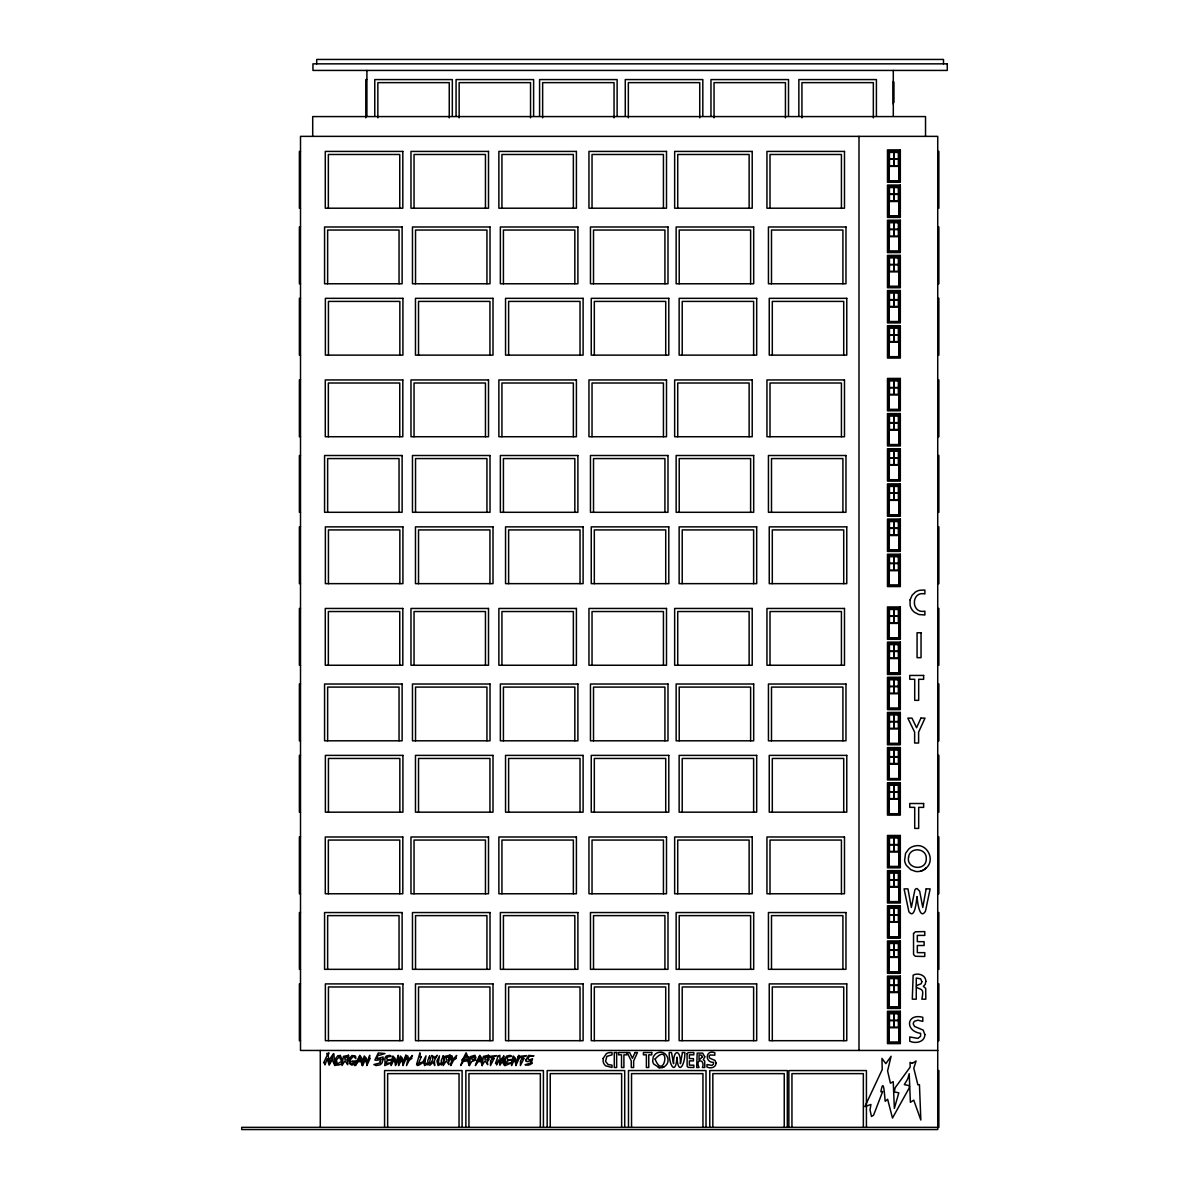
<?xml version="1.0" encoding="UTF-8"?>
<svg xmlns="http://www.w3.org/2000/svg" width="1189" height="1189" viewBox="0 0 1189 1189"><rect width="100%" height="100%" fill="white"/><g stroke="black" fill="none" stroke-linecap="round" stroke-linejoin="round"><path stroke-width="1.5" d="M926.261 867.955C935.535 859.959 927.167 842.971 915.01 845.944A12.41 12.41 0 0 0 908.782 849.005L905.557 853.33L904.606 860.435A12.603 12.603 0 0 0 906.39 865.414L910.863 869.739L915.738 871.463A12.47 12.47 0 0 0 923.541 869.976L926.261 867.955A13.109 13.109 0 0 1 920.568 871.18M893.86 82.071L893.86 102.447M898.929 180.877L899.211 151.018L888.599 151.018L888.599 180.877M898.929 216.041L899.211 186.183L888.599 186.183L888.599 216.041M898.929 251.191L899.211 221.332L888.599 221.332L888.599 251.191M898.929 286.356L899.211 256.497L888.599 256.497L888.599 286.356M898.929 321.506L899.211 291.647L888.599 291.647L888.599 321.506M898.929 356.67L899.211 326.812L888.599 326.812L888.599 356.67M898.929 409.402L899.211 379.544L888.599 379.544L888.599 409.402M898.929 444.552L899.211 414.693L888.599 414.693L888.599 444.552M898.929 479.717L899.211 449.858L888.599 449.858L888.599 479.717M898.929 514.867L899.211 485.008L888.599 485.008L888.599 514.867M898.929 550.031L899.211 520.173L888.599 520.173L888.599 550.031M898.929 585.181L899.211 555.322L888.599 555.322L888.599 585.181M898.929 637.928L899.211 608.069L888.599 608.069L888.599 637.928M898.929 673.078L899.211 643.219L888.599 643.219L888.599 673.078M898.929 708.243L899.211 678.384L888.599 678.384L888.599 708.243M898.929 743.393L899.211 713.534L888.599 713.534L888.599 743.393M898.929 778.557L899.211 748.698L888.599 748.698L888.599 778.557M898.929 813.707L899.211 783.848L888.599 783.848L888.599 813.707M898.929 866.439L899.211 836.58L888.599 836.58L888.599 866.439M898.929 901.604L899.211 871.745L888.599 871.745L888.599 901.604M898.929 936.754L899.211 906.895L888.599 906.895L888.599 936.754M898.929 971.918L899.211 942.06L888.599 942.06L888.599 971.918M898.929 1007.068L899.211 977.209L888.599 977.209L888.599 1007.068M898.929 1042.233L899.211 1012.374L888.599 1012.374L888.599 1042.233M366.911 79.574L365.796 79.574L365.796 117.83M893.296 81.238L893.296 104.127M300.505 151.419L299.39 151.419L299.39 208.209L300.505 208.209M888.599 151.018L898.929 151.3M937.735 151.419L938.849 151.419L938.849 208.209L937.735 208.209M889.446 158.969L893.771 158.969L893.771 152.415M898.364 158.969L894.039 158.969L894.039 152.415M889.446 159.252L893.771 159.252L893.771 165.806M898.364 159.252L894.039 159.252L894.039 165.806M888.882 166.371L898.929 166.371M888.332 180.877L899.493 180.877M888.332 181.159L899.493 181.159M888.599 186.183L898.929 186.45M889.446 194.134L893.771 194.134L893.771 187.565M898.364 194.134L894.039 194.134L894.039 187.565M889.446 194.402L893.771 194.402L893.771 200.971M898.364 194.402L894.039 194.402L894.039 200.971M888.882 201.521L898.929 201.521M888.332 216.041L899.493 216.041M888.332 216.309L899.493 216.309M888.599 221.332L898.929 221.615M300.505 226.98L299.39 226.98L299.39 283.77L300.505 283.77M937.735 226.98L938.849 226.98L938.849 283.77L937.735 283.77M889.446 229.284L893.771 229.284L893.771 222.729M898.364 229.284L894.039 229.284L894.039 222.729M889.446 229.566L893.771 229.566L893.771 236.121M898.364 229.566L894.039 229.566L894.039 236.121M888.882 236.685L898.929 236.685M888.332 251.191L899.493 251.191M888.332 251.474L899.493 251.474M888.599 256.497L898.929 256.765M889.446 264.448L893.771 264.448L893.771 257.879M898.364 264.448L894.039 264.448L894.039 257.879M889.446 264.716L893.771 264.716L893.771 271.285M898.364 264.716L894.039 264.716L894.039 271.285M888.882 271.835L898.929 271.835M888.332 286.356L899.493 286.356M888.332 286.623L899.493 286.623M888.599 291.647L898.929 291.929M300.505 298.335L299.39 298.335L299.39 355.125L300.505 355.125M937.735 298.335L938.849 298.335L938.849 355.125L937.735 355.125M889.446 299.598L893.771 299.598L893.771 293.044M898.364 299.598L894.039 299.598L894.039 293.044M889.446 299.881L893.771 299.881L893.771 306.435M898.364 299.881L894.039 299.881L894.039 306.435M888.882 307L898.929 307M888.332 321.506L899.493 321.506M888.332 321.788L899.493 321.788M888.599 326.812L898.929 327.079M889.446 334.763L893.771 334.763L893.771 328.194M898.364 334.763L894.039 334.763L894.039 328.194M889.446 335.03L893.771 335.03L893.771 341.6M898.364 335.03L894.039 335.03L894.039 341.6M888.882 342.15L898.929 342.15M888.332 356.67L899.493 356.67M888.332 356.938L899.493 356.938M888.599 379.544L898.929 379.826M300.505 379.945L299.39 379.945L299.39 436.735L300.505 436.735M937.735 379.945L938.849 379.945L938.849 436.735L937.735 436.735M889.446 387.495L893.771 387.495L893.771 380.941M898.364 387.495L894.039 387.495L894.039 380.941M889.446 387.777L893.771 387.777L893.771 394.332M898.364 387.777L894.039 387.777L894.039 394.332M888.882 394.897L898.929 394.897M888.332 409.402L899.493 409.402M888.332 409.685L899.493 409.685M888.599 414.693L898.929 414.976M889.446 422.645L893.771 422.645L893.771 416.091M898.364 422.645L894.039 422.645L894.039 416.091M889.446 422.927L893.771 422.927L893.771 429.482M898.364 422.927L894.039 422.927L894.039 429.482M888.882 430.046L898.929 430.046M888.332 444.552L899.493 444.552M888.332 444.835L899.493 444.835M888.599 449.858L898.929 450.141M300.505 455.506L299.39 455.506L299.39 512.296L300.505 512.296M937.735 455.506L938.849 455.506L938.849 512.296L937.735 512.296M889.446 457.81L893.771 457.81L893.771 451.255M898.364 457.81L894.039 457.81L894.039 451.255M889.446 458.092L893.771 458.092L893.771 464.646M898.364 458.092L894.039 458.092L894.039 464.646M888.882 465.211L898.929 465.211M888.332 479.717L899.493 479.717M888.332 479.999L899.493 479.999M888.599 485.008L898.929 485.29M889.446 492.959L893.771 492.959L893.771 486.405M898.364 492.959L894.039 492.959L894.039 486.405M889.446 493.242L893.771 493.242L893.771 499.796M898.364 493.242L894.039 493.242L894.039 499.796M888.882 500.361L898.929 500.361M888.332 514.867L899.493 514.867M888.332 515.149L899.493 515.149M888.599 520.173L898.929 520.455M300.505 526.861L299.39 526.861L299.39 583.65L300.505 583.65M937.735 526.861L938.849 526.861L938.849 583.65L937.735 583.65M889.446 528.124L893.771 528.124L893.771 521.57M898.364 528.124L894.039 528.124L894.039 521.57M889.446 528.406L893.771 528.406L893.771 534.961M898.364 528.406L894.039 528.406L894.039 534.961M888.882 535.526L898.929 535.526M888.332 550.031L899.493 550.031M888.332 550.314L899.493 550.314M888.599 555.322L898.929 555.605M889.446 563.274L893.771 563.274L893.771 556.72M898.364 563.274L894.039 563.274L894.039 556.72M889.446 563.556L893.771 563.556L893.771 570.126M898.364 563.556L894.039 563.556L894.039 570.126M888.882 570.675L898.929 570.675M888.332 585.181L899.493 585.181M888.332 585.464L899.493 585.464M300.505 608.456L299.39 608.456L299.39 665.246L300.505 665.246M888.599 608.069L898.929 608.337M937.735 608.456L938.849 608.456L938.849 665.246L937.735 665.246M889.446 616.021L893.771 616.021L893.771 609.467M898.364 616.021L894.039 616.021L894.039 609.467M889.446 616.303L893.771 616.303L893.771 622.858M898.364 616.303L894.039 616.303L894.039 622.858M888.882 623.408L898.929 623.408M888.332 637.928L899.493 637.928M888.332 638.196L899.493 638.196M888.599 643.219L898.929 643.502M889.446 651.171L893.771 651.171L893.771 644.616M898.364 651.171L894.039 651.171L894.039 644.616M889.446 651.453L893.771 651.453L893.771 658.007M898.364 651.453L894.039 651.453L894.039 658.007M888.882 658.572L898.929 658.572M888.332 673.078L899.493 673.078M888.332 673.36L899.493 673.36M888.599 678.384L898.929 678.651M300.505 684.017L299.39 684.017L299.39 740.806L300.505 740.806M937.735 684.017L938.849 684.017L938.849 740.806L937.735 740.806M889.446 686.335L893.771 686.335L893.771 679.781M898.364 686.335L894.039 686.335L894.039 679.781M889.446 686.618L893.771 686.618L893.771 693.172M898.364 686.618L894.039 686.618L894.039 693.172M888.882 693.722L898.929 693.722M888.332 708.243L899.493 708.243M888.332 708.51L899.493 708.51M888.599 713.534L898.929 713.816M889.446 721.485L893.771 721.485L893.771 714.931M898.364 721.485L894.039 721.485L894.039 714.931M889.446 721.768L893.771 721.768L893.771 728.322M898.364 721.768L894.039 721.768L894.039 728.322M888.882 728.887L898.929 728.887M888.332 743.393L899.493 743.393M888.332 743.675L899.493 743.675M888.599 748.698L898.929 748.966M300.505 755.387L299.39 755.387L299.39 812.176L300.505 812.176M937.735 755.387L938.849 755.387L938.849 812.176L937.735 812.176M889.446 756.65L893.771 756.65L893.771 750.096M898.364 756.65L894.039 756.65L894.039 750.096M889.446 756.932L893.771 756.932L893.771 763.487M898.364 756.932L894.039 756.932L894.039 763.487M888.882 764.037L898.929 764.037M888.332 778.557L899.493 778.557M888.332 778.825L899.493 778.825M888.599 783.848L898.929 784.131M889.446 791.8L893.771 791.8L893.771 785.245M898.364 791.8L894.039 791.8L894.039 785.245M889.446 792.082L893.771 792.082L893.771 798.636M898.364 792.082L894.039 792.082L894.039 798.636M888.882 799.201L898.929 799.201M888.332 813.707L899.493 813.707M888.332 813.989L899.493 813.989M300.505 836.982L299.39 836.982L299.39 893.771L300.505 893.771M888.599 836.58L898.929 836.863M937.735 836.982L938.849 836.982L938.849 893.771L937.735 893.771M889.446 844.547L893.771 844.547L893.771 837.977M898.364 844.547L894.039 844.547L894.039 837.977M889.446 844.814L893.771 844.814L893.771 851.383M898.364 844.814L894.039 844.814L894.039 851.383M888.882 851.933L898.929 851.933M888.332 866.439L899.493 866.439M888.332 866.722L899.493 866.722M888.599 871.745L898.929 872.027M889.446 879.697L893.771 879.697L893.771 873.142M898.364 879.697L894.039 879.697L894.039 873.142M889.446 879.979L893.771 879.979L893.771 886.533M898.364 879.979L894.039 879.979L894.039 886.533M888.882 887.098L898.929 887.098M888.332 901.604L899.493 901.604M888.332 901.886L899.493 901.886M888.599 906.895L898.929 907.177M300.505 912.543L299.39 912.543L299.39 969.332L300.505 969.332M937.735 912.543L938.849 912.543L938.849 969.332L937.735 969.332M889.446 914.861L893.771 914.861L893.771 908.292M898.364 914.861L894.039 914.861L894.039 908.292M889.446 915.129L893.771 915.129L893.771 921.698M898.364 915.129L894.039 915.129L894.039 921.698M888.882 922.248L898.929 922.248M888.332 936.754L899.493 936.754M888.332 937.036L899.493 937.036M888.599 942.06L898.929 942.342M889.446 950.011L893.771 950.011L893.771 943.457M898.364 950.011L894.039 950.011L894.039 943.457M889.446 950.293L893.771 950.293L893.771 956.848M898.364 950.293L894.039 950.293L894.039 956.848M888.882 957.413L898.929 957.413M888.332 971.918L899.493 971.918M888.332 972.201L899.493 972.201M888.599 977.209L898.929 977.492M300.505 983.898L299.39 983.898L299.39 1040.687L300.505 1040.687M937.735 983.898L938.849 983.898L938.849 1040.687L937.735 1040.687M889.446 985.176L893.771 985.176L893.771 978.606M898.364 985.176L894.039 985.176L894.039 978.606M889.446 985.443L893.771 985.443L893.771 992.012M898.364 985.443L894.039 985.443L894.039 992.012M888.882 992.562L898.929 992.562M888.332 1007.068L899.493 1007.068M888.332 1007.351L899.493 1007.351M888.599 1012.374L898.929 1012.656M889.446 1020.325L893.771 1020.325L893.771 1013.771M898.364 1020.325L894.039 1020.325L894.039 1013.771M889.446 1020.608L893.771 1020.608L893.771 1027.162M898.364 1020.608L894.039 1020.608L894.039 1027.162M888.882 1027.727L898.929 1027.727M888.332 1042.233L899.493 1042.233M888.332 1042.515L899.493 1042.515M937.735 1050.452L300.505 1050.452L300.505 136.363L937.735 136.363L937.735 1129.55L241.724 1129.55L241.724 1127.35L938.849 1127.35L938.849 1070.561L937.735 1070.561M662.258 1067.529A7.862 7.862 0 0 0 665.677 1065.597C671.25 1060.796 666.226 1050.6 658.929 1052.384A7.446 7.446 0 0 0 655.184 1054.227L653.251 1056.813L652.687 1061.078A7.565 7.565 0 0 0 653.757 1064.066L659.36 1067.707M943.501 63.849L943.501 59.45L316.72 59.45L316.72 63.849M925.532 136.363L925.532 116.581L312.707 116.581L312.707 136.363M899.211 151.018L899.211 180.877M899.211 186.183L899.211 216.041M899.211 221.332L899.211 251.191M899.211 256.497L899.211 286.356M899.211 291.647L899.211 321.506M899.211 326.812L899.211 356.67M899.211 379.544L899.211 409.402M899.211 414.693L899.211 444.552M899.211 449.858L899.211 479.717M899.211 485.008L899.211 514.867M899.211 520.173L899.211 550.031M899.211 555.322L899.211 585.181M899.211 608.069L899.211 637.928M899.211 643.219L899.211 673.078M899.211 678.384L899.211 708.243M899.211 713.534L899.211 743.393M899.211 748.698L899.211 778.557M899.211 783.848L899.211 813.707M899.211 836.58L899.211 866.439M899.211 871.745L899.211 901.604M899.211 906.895L899.211 936.754M899.211 942.06L899.211 971.918M899.211 977.209L899.211 1007.068M899.211 1012.374L899.211 1042.233M893.296 70.433L893.296 116.21M888.882 151.3L888.882 180.877M888.882 186.45L888.882 216.041M888.882 221.615L888.882 251.191M888.882 256.765L888.882 286.356M888.882 291.929L888.882 321.506M888.882 327.079L888.882 356.67M888.882 379.826L888.882 409.402M888.882 414.976L888.882 444.552M888.882 450.141L888.882 479.717M888.882 485.29L888.882 514.867M888.882 520.455L888.882 550.031M888.882 555.605L888.882 585.181M888.882 608.337L888.882 637.928M888.882 643.502L888.882 673.078M888.882 678.651L888.882 708.243M888.882 713.816L888.882 743.393M888.882 748.966L888.882 778.557M888.882 784.131L888.882 813.707M888.882 836.863L888.882 866.439M888.882 872.027L888.882 901.604M888.882 907.177L888.882 936.754M888.882 942.342L888.882 971.918M888.882 977.492L888.882 1007.068M888.882 1012.656L888.882 1042.233M876.412 116.21L876.412 79.574L798.859 79.574L798.859 116.21M873.335 117.83L873.335 82.636L801.936 82.636L801.936 117.83M866.424 1127.35L866.424 1070.561L788.872 1070.561L788.872 1127.35M863.348 1127.35L863.348 1073.637L791.948 1073.637L791.948 1127.35M858.993 136.363L858.993 1050.452M843.714 355.125L843.714 301.412L772.3 301.412L772.3 355.125M843.714 583.65L843.714 529.922L772.3 529.922L772.3 583.65M843.714 812.176L843.714 758.448L772.3 758.448L772.3 812.176M843.714 1040.687L843.714 986.974L772.3 986.974L772.3 1040.687M842.912 283.77L842.912 230.042L771.498 230.042L771.498 283.77M842.912 512.296L842.912 458.568L771.498 458.568L771.498 512.296M842.912 740.806L842.912 687.093L771.498 687.093L771.498 740.806M842.912 969.332L842.912 915.619L771.498 915.619L771.498 969.332M841.426 208.209L841.426 154.481L770.011 154.481L770.011 208.209M841.426 436.735L841.426 383.007L770.011 383.007L770.011 436.735M841.426 665.246L841.426 611.532L770.011 611.532L770.011 665.246M841.426 893.771L841.426 840.058L770.011 840.058L770.011 893.771M788.515 116.21L788.515 79.574L710.963 79.574L710.963 116.21M787.311 1127.35L787.311 1070.561L709.774 1070.561L709.774 1127.35M785.439 117.83L785.439 82.636L714.039 82.636L714.039 117.83M784.25 1127.35L784.25 1073.637L712.835 1073.637L712.835 1127.35M753.618 355.125L753.618 301.412L682.218 301.412L682.218 355.125M753.618 583.65L753.618 529.922L682.218 529.922L682.218 583.65M753.618 812.176L753.618 758.448L682.218 758.448L682.218 812.176M753.618 1040.687L753.618 986.974L682.218 986.974L682.218 1040.687M750.616 283.77L750.616 230.042L679.216 230.042L679.216 283.77M750.616 512.296L750.616 458.568L679.216 458.568L679.216 512.296M750.616 740.806L750.616 687.093L679.216 687.093L679.216 740.806M750.616 969.332L750.616 915.619L679.216 915.619L679.216 969.332M749.129 208.209L749.129 154.481L677.73 154.481L677.73 208.209M749.129 436.735L749.129 383.007L677.73 383.007L677.73 436.735M749.129 665.246L749.129 611.532L677.73 611.532L677.73 665.246M749.129 893.771L749.129 840.058L677.73 840.058L677.73 893.771M706.013 1127.35L706.013 1070.561L628.476 1070.561L628.476 1127.35M702.952 1127.35L702.952 1073.637L631.537 1073.637L631.537 1127.35M702.818 116.21L702.818 79.574L625.265 79.574L625.265 116.21M699.741 117.83L699.741 82.636L628.342 82.636L628.342 117.83M665.721 355.125L665.721 301.412L594.322 301.412L594.322 355.125M665.721 583.65L665.721 529.922L594.322 529.922L594.322 583.65M665.721 812.176L665.721 758.448L594.322 758.448L594.322 812.176M665.721 1040.687L665.721 986.974L594.322 986.974L594.322 1040.687M664.919 283.77L664.919 230.042L593.519 230.042L593.519 283.77M664.919 512.296L664.919 458.568L593.519 458.568L593.519 512.296M664.919 740.806L664.919 687.093L593.519 687.093L593.519 740.806M664.919 969.332L664.919 915.619L593.519 915.619L593.519 969.332M663.432 208.209L663.432 154.481L592.033 154.481L592.033 208.209M663.432 436.735L663.432 383.007L592.033 383.007L592.033 436.735M663.432 665.246L663.432 611.532L592.033 611.532L592.033 665.246M663.432 893.771L663.432 840.058L592.033 840.058L592.033 893.771M624.715 1127.35L624.715 1070.561L547.163 1070.561L547.163 1127.35M621.639 1127.35L621.639 1073.637L550.239 1073.637L550.239 1127.35M617.121 116.21L617.121 79.574L539.583 79.574L539.583 116.21M614.044 117.83L614.044 82.636L542.645 82.636L542.645 117.83M580.024 355.125L580.024 301.412L508.624 301.412L508.624 355.125M580.024 583.65L580.024 529.922L508.624 529.922L508.624 583.65M580.024 812.176L580.024 758.448L508.624 758.448L508.624 812.176M580.024 1040.687L580.024 986.974L508.624 986.974L508.624 1040.687M574.837 283.77L574.837 230.042L503.423 230.042L503.423 283.77M574.837 512.296L574.837 458.568L503.423 458.568L503.423 512.296M574.837 740.806L574.837 687.093L503.423 687.093L503.423 740.806M574.837 969.332L574.837 915.619L503.423 915.619L503.423 969.332M573.351 208.209L573.351 154.481L501.936 154.481L501.936 208.209M573.351 436.735L573.351 383.007L501.936 383.007L501.936 436.735M573.351 665.246L573.351 611.532L501.936 611.532L501.936 665.246M573.351 893.771L573.351 840.058L501.936 840.058L501.936 893.771M543.418 1127.35L543.418 1070.561L465.865 1070.561L465.865 1127.35M540.341 1127.35L540.341 1073.637L468.942 1073.637L468.942 1127.35M533.623 116.21L533.623 79.574L456.071 79.574L456.071 116.21M530.547 117.83L530.547 82.636L459.147 82.636L459.147 117.83M489.942 355.125L489.942 301.412L418.528 301.412L418.528 355.125M489.942 583.65L489.942 529.922L418.528 529.922L418.528 583.65M489.942 812.176L489.942 758.448L418.528 758.448L418.528 812.176M489.942 1040.687L489.942 986.974L418.528 986.974L418.528 1040.687M486.94 283.77L486.94 230.042L415.541 230.042L415.541 283.77M486.94 512.296L486.94 458.568L415.541 458.568L415.541 512.296M486.94 740.806L486.94 687.093L415.541 687.093L415.541 740.806M486.94 969.332L486.94 915.619L415.541 915.619L415.541 969.332M485.454 208.209L485.454 154.481L414.04 154.481L414.04 208.209M485.454 436.735L485.454 383.007L414.04 383.007L414.04 436.735M485.454 665.246L485.454 611.532L414.04 611.532L414.04 665.246M485.454 893.771L485.454 840.058L414.04 840.058L414.04 893.771M462.105 1127.35L462.105 1070.561L384.567 1070.561L384.567 1127.35M459.043 1127.35L459.043 1073.637L387.644 1073.637L387.644 1127.35M452.325 116.21L452.325 79.574L374.773 79.574L374.773 116.21M449.249 117.83L449.249 82.636L377.849 82.636L377.849 117.83M399.757 208.209L399.757 154.481L328.357 154.481L328.357 208.209M399.846 355.125L399.846 301.412L328.446 301.412L328.446 355.125M399.757 436.735L399.757 383.007L328.357 383.007L328.357 436.735M399.846 583.65L399.846 529.922L328.446 529.922L328.446 583.65M399.757 665.246L399.757 611.532L328.357 611.532L328.357 665.246M399.846 812.176L399.846 758.448L328.446 758.448L328.446 812.176M399.757 893.771L399.757 840.058L328.357 840.058L328.357 893.771M399.846 1040.687L399.846 986.974L328.446 986.974L328.446 1040.687M399.043 283.77L399.043 230.042L327.644 230.042L327.644 283.77M399.043 512.296L399.043 458.568L327.644 458.568L327.644 512.296M399.043 740.806L399.043 687.093L327.644 687.093L327.644 740.806M399.043 969.332L399.043 915.619L327.644 915.619L327.644 969.332M366.911 70.433L366.911 116.21M320.287 1050.452L320.287 1127.35M664.042 1066.801A7.461 7.461 0 0 1 658.364 1067.499M429.645 1055.936L429.586 1058.284L430.463 1057.898L429.541 1062.877L427.966 1065.032L427.862 1063.873L424.592 1065.567L423.388 1061.064L425.989 1055.832L424.696 1063.516L428.04 1063.025L427.758 1060.588L429.645 1055.936M443.14 1055.936L443.081 1058.284L443.958 1057.898L443.051 1062.877L441.476 1065.032L441.357 1063.873L438.087 1065.567L436.883 1061.064L439.484 1055.832L438.191 1063.516L441.535 1063.025L441.253 1060.588L443.14 1055.936M348.54 1055.282L349.001 1059.652L348.139 1060.737C345.657 1061.703 350.042 1068.465 345.821 1061.822L344.424 1061.614L342.001 1065.567L343.398 1056.382L348.54 1055.282M449.828 1055.282L450.289 1059.652L449.427 1060.737C446.945 1061.703 451.33 1068.465 447.094 1061.822L445.712 1061.614L443.289 1065.567L444.686 1056.382L449.828 1055.282M488.56 1055.282L489.021 1059.652L488.159 1060.737C485.677 1061.703 490.061 1068.465 485.84 1061.822L484.443 1061.614L482.021 1065.567L483.418 1056.382L488.56 1055.282M526.549 1059.756L525.82 1061.108L527.767 1061.688L531.097 1060.35L530.309 1063.219L525.048 1064.72C528.109 1065.582 529.863 1065.181 532.286 1063.055L531.32 1063.055L532.553 1058.656C526.058 1062.476 527.099 1054.509 533.98 1055.891L528.659 1055.416L525.791 1059.964L526.549 1059.756M366.881 1064.229L366.851 1065.567L370.136 1058.314L369.348 1058.552L369.705 1055.282L367.312 1062.594L366.494 1058.433L364.28 1055.981L362.214 1063.055L362.556 1065.567L364.83 1060.87L364.116 1061.064L364.8 1057.928L366.881 1064.229M395.476 1064.229L395.447 1065.567L398.716 1058.314L397.929 1058.552L398.3 1055.282L395.907 1062.594L395.075 1058.433L392.86 1055.981L390.809 1063.055L391.151 1065.567L393.425 1060.87L392.712 1061.064L393.396 1057.928L395.476 1064.229M402.997 1064.229L402.967 1065.567L406.237 1058.314L405.449 1058.552L405.806 1055.282L407.857 1056.025L408.54 1059.399L412.449 1055.46L411.156 1058.24L411.929 1058.314L409.239 1060.306L406.519 1065.567L407.619 1060.172L405.746 1055.282L403.413 1062.594L402.595 1058.433L400.381 1055.981L398.315 1063.055L398.657 1065.567L400.946 1060.87L400.217 1061.064L400.901 1057.928L402.997 1064.229M515.922 1064.229L515.892 1065.567L519.162 1058.314L518.374 1058.552L518.731 1055.282L516.338 1062.594L515.521 1058.433L513.306 1055.981L511.24 1063.055L511.582 1065.567L513.871 1060.87L513.143 1061.064L513.826 1057.928L515.922 1064.229M350.22 1059.8L350.948 1064.096L354.248 1062.431L351.885 1061.227L356.15 1060.915L354.664 1065.567L353.772 1063.962L351.914 1065.181L349.165 1063.248L349.611 1058.329L352.018 1055.416C352.598 1057.095 356.418 1053.499 355.764 1058.671L353.549 1056.204L350.22 1059.8M380.48 1061.747L380.049 1062.981L373.881 1064.527L376.021 1065.567L380.168 1064.794C383.453 1062.015 381.268 1063.055 383.557 1058.864L382.531 1059.206L383.17 1057.006L376.972 1058.671L378.147 1054.509L379.246 1055.312L384.939 1053.558L378.325 1052.949L374.847 1059.994C377.017 1061.569 384.032 1056.545 379.915 1061.316L380.48 1061.747M490.596 1061.405L490.463 1065.567L494.148 1058.329L493.049 1059.146L493.39 1056.962L496.586 1055.594L488.307 1056.531L490.849 1056.753L490.596 1057.705L492.543 1057.17L490.596 1061.405M520.514 1061.405L520.381 1065.567L524.067 1058.329L522.967 1059.146L523.309 1056.962L526.504 1055.594L518.226 1056.531L520.767 1056.753L520.514 1057.705L522.461 1057.17L520.514 1061.405M475.645 1057.274L475.437 1060.112L471.528 1061.688L469.477 1065.537L470.368 1056.605L474.991 1055.282L475.645 1057.274M503.794 1056.04L504.537 1065.567L502.798 1062.728L502.62 1058.151L501.892 1059.845L502.665 1060.454L499.96 1065.255L498.488 1060.038L496.586 1065.002L496.497 1063.07L495.516 1063.412L498.25 1055.639L498.904 1056.471L499.781 1055.282L500.301 1063.65L500.346 1060.35L503.794 1056.04M333.113 1054.242L329.68 1059.117L330.408 1060.127L329.516 1063.248L328.164 1055.743L328.863 1052.815L327.807 1054.286L327.034 1053.246L327.094 1055.475L323.616 1062.892L324.835 1062.461L324.939 1064.868L327.272 1058.73L329.145 1065.166L332.459 1059.206L331.508 1058.492L332.489 1056.308C332.073 1060.96 333.292 1061.851 334.808 1065.567L333.856 1053.766L333.098 1054.375M912.305 1063.367L916.08 1060.989L913.791 1068.212L917.878 1084.799L919.454 1084.71L920.836 1120.023L913.746 1100.167L910.373 1102.322L909.213 1073.697L907.757 1078.839L904.339 1084.621L908.545 1085.468L909.496 1086.419L909.095 1088.188L892.493 1118.046L887.618 1099.245L885.225 1101.282C884.586 1097.581 883.754 1074.945 880.886 1091.829L882.684 1091.487L873.588 1115.148L871.507 1116.516L870.006 1109.902L870.957 1104.477L864.864 1106.617L882.223 1069.565L881.956 1058.403L885.85 1063.65L891.111 1056.248L887.589 1070.888L890.412 1083.194L893.236 1081.693L894.366 1108.416L898.81 1092.81L894.336 1091.948L895.154 1087.727L910.15 1067.142L910.061 1062.357L912.305 1063.367M386.693 1057.779L387.198 1059.889L390.795 1059.533L386.767 1061.153L385.89 1063.248L390.988 1062.936L384.746 1065.567C385.518 1061.97 383.958 1057.497 386.262 1056.025L389.784 1055.356C394.124 1057.259 387.332 1055.787 386.693 1057.779M507.138 1057.779L507.644 1059.889L511.24 1059.533L507.213 1061.153L506.336 1063.248L511.419 1062.936L505.176 1065.567C505.964 1061.97 504.404 1057.497 506.692 1056.025L510.215 1055.356C514.555 1057.259 507.777 1055.787 507.138 1057.779M417.413 1064.467L417.339 1065.567L418.409 1064.244L418.914 1065.121L424.666 1061.569L418.647 1063.219L421.322 1056.56L420.074 1057.199L419.94 1052.815L416.566 1064.467L417.413 1064.467M655.08 1059.027C663.908 1081.945 671.711 1040.851 655.08 1059.027M908.589 857.001C905.84 869.308 926.543 871.567 926.276 858.74C926.974 848.039 909.971 846.405 908.589 857.001M687.093 1053.692L687.123 1066.295L688.178 1067.365L693.841 1067.484L693.841 1065.181L689.367 1065.181L689.367 1060.9L693.455 1060.9L693.455 1058.596L689.367 1058.596L689.367 1054.836L693.841 1054.836L693.841 1052.533L688.208 1052.666L687.093 1053.692M913.524 933.514L913.553 954.514L915.322 956.283L924.774 956.491L924.774 952.657L917.314 952.657L917.314 945.508L924.121 945.508L924.121 941.673L917.314 941.673L917.314 935.401L924.774 935.401L924.774 931.582L915.396 931.79L913.524 933.514M603.15 1058.448L603.135 1061.554A7.253 7.253 0 0 0 605.736 1065.849L612.023 1067.484L612.023 1065.181L608.114 1064.556L605.543 1061.376L606.88 1056.352L612.023 1054.866L612.023 1052.533L609.556 1052.607A6.629 6.629 0 0 0 606.331 1053.736L603.15 1058.448M910.09 599.91L910.075 605.082A12.083 12.083 0 0 0 914.415 612.246L918.829 614.52L924.879 614.966L924.879 611.146C910.908 614.178 910.863 590.755 924.879 593.935L924.879 590.056L920.776 590.175A11.043 11.043 0 0 0 915.396 592.048L912.082 595.273L910.09 599.91M716.06 1063.1C716.105 1067.663 710.353 1068.762 706.979 1067.053L706.979 1064.541L711.914 1065.389L713.474 1064.155L713.519 1062.371C704.319 1062.431 705.716 1049.114 714.827 1052.741L714.827 1055.193L710.056 1055.015A2.066 2.066 0 0 0 709.105 1056.783L709.848 1058.21L715.05 1060.439L716.06 1063.1M924.864 1034.564C924.923 1042.173 915.352 1043.987 909.734 1041.163L909.734 1036.957L917.938 1038.369L920.568 1036.318L920.613 1033.345C904.725 1031.101 906.3 1012.954 922.798 1017.308L922.798 1021.366L917.953 1020.207L914.846 1021.083A3.433 3.433 0 0 0 913.271 1024.011L914.504 1026.404L923.169 1030.12L924.864 1034.564M704.78 1056.828L703.308 1059.815L704.705 1060.974L704.78 1067.484L702.402 1067.484C705.701 1059.117 694.629 1058.18 699.043 1067.484L696.665 1067.484L697.185 1053.082L702.684 1053.127L704.78 1056.828M925.83 981.415L925.205 984.373L923.363 986.38L925.681 988.327L925.83 999.176L921.861 999.176C924.046 988.401 922.084 990.125 916.258 987.346L916.258 999.176L912.305 999.176L913.152 975.173C917.923 972.453 926.068 975.069 925.83 981.415M471.721 1056.813C470.547 1060.588 475.392 1061.42 474.173 1057.066L472.211 1057.66L471.721 1056.813M335.357 1060.751C334.287 1063.367 337.423 1063.07 335.967 1065.091C346.088 1065.522 340.99 1057.972 340.307 1055.282L338.3 1056.367L338.062 1055.579L335.67 1058.433L335.343 1060.9M451.092 1063.248L450.794 1065.567L453.514 1060.306L456.204 1058.314L455.432 1058.24L456.71 1055.46L452.801 1059.399L452.132 1056.025L450.022 1055.282L451.894 1060.172L451.092 1063.248M344.84 1056.709L345.033 1060.142L347.366 1059.875L347.441 1057.066L345.196 1057.541L344.84 1056.709M446.128 1056.709L446.321 1060.142L448.639 1059.875L448.714 1057.066L446.484 1057.541L446.128 1056.709M484.859 1056.709L485.053 1060.142L487.386 1059.875L487.445 1057.066L485.216 1057.541L484.859 1056.709M702.402 1056.991L699.043 1059.994L699.043 1054.806L701.673 1055.282L702.402 1056.991M921.861 981.698L921.207 983.749L916.942 985.399L916.258 986.692L916.258 978.042L920.658 978.844L921.861 981.698M462.878 1059.221L461.793 1059.904L462.521 1060.335L460.633 1065.537L463.978 1060.514L464.275 1061.287L467.663 1060.811L469.269 1065.567L468.644 1056.635L467.946 1057.095L466.118 1052.83L462.878 1059.221M357.205 1060.484L355.422 1065.537L358.32 1061.539L360.995 1061.688L362.392 1065.567L361.887 1058.344L359.836 1055.297L357.205 1060.484M477.161 1060.484L475.362 1065.537L478.26 1061.539L480.951 1061.688L482.333 1065.567L481.842 1058.344L479.791 1055.297L477.161 1060.484M682.441 1052.533L680.405 1063.694C680.851 1049.099 673.167 1048.832 673.568 1063.694L671.503 1052.533L669.199 1052.533C668.976 1065.403 675.768 1076.09 676.987 1057.155C677.983 1076.298 685.236 1065.017 684.834 1052.533L682.441 1052.533M926.157 888.882L922.768 907.489L919.677 891.26L917.105 888.555A2.289 2.289 0 0 0 914.891 889.966L911.354 907.489L907.935 888.882L904.071 888.882L908.901 911.77C915.218 920.212 916.422 899.256 917.076 896.565C917.135 899.612 919.439 920.97 925.443 911.264L930.14 888.882L926.157 888.882M359.658 1056.382L358.766 1060.543L360.817 1060.841L359.658 1056.382M479.598 1056.382L478.721 1060.543L480.772 1060.841L479.598 1056.382M465.88 1054.078L464.75 1059.384L467.381 1059.726L465.88 1054.078M433.316 1056.887L431.815 1055.46L432.737 1059.681L429.809 1065.389L433.316 1062.03L434.713 1065.567L434.401 1060.588L437.18 1055.282L434.178 1058.299L433.866 1056.352L433.316 1056.887M635.03 1052.533L632.429 1058.284L629.665 1052.533L627.183 1052.533L631.27 1060.945L631.27 1067.484L633.648 1067.484L633.648 1060.945L637.482 1052.533L635.03 1052.533M920.91 718.126L916.585 727.713L911.963 718.126L907.831 718.126L914.638 732.142L914.638 743.036L918.607 743.036L918.607 732.142L924.997 718.126L920.91 718.126M339.355 1056.917L336.442 1059.815L337.319 1064.036L341.644 1061.316L339.355 1056.917M947.276 63.849L312.945 63.849L312.945 70.433L947.276 70.433L947.276 63.849M900.326 149.903L887.484 149.903L887.484 182.274L900.326 182.274L900.326 149.903M899.493 150.735L888.332 150.735L888.332 181.441L899.493 181.441L899.493 150.735M402.818 151.419L325.281 151.419L325.281 208.209L402.818 208.209L402.818 151.419M488.516 151.419L410.978 151.419L410.978 208.209L488.516 208.209L488.516 151.419M576.412 151.419L498.875 151.419L498.875 208.209L576.412 208.209L576.412 151.419M666.509 151.419L588.956 151.419L588.956 208.209L666.509 208.209L666.509 151.419M752.206 151.419L674.653 151.419L674.653 208.209L752.206 208.209L752.206 151.419M844.487 151.419L766.95 151.419L766.95 208.209L844.487 208.209L844.487 151.419M898.364 152.415L889.446 152.415L889.446 165.806L898.364 165.806L898.364 152.415M900.326 185.053L887.484 185.053L887.484 217.438L900.326 217.438L900.326 185.053M899.493 185.9L888.332 185.9L888.332 216.591L899.493 216.591L899.493 185.9M898.364 187.565L889.446 187.565L889.446 200.971L898.364 200.971L898.364 187.565M900.326 220.218L887.484 220.218L887.484 252.588L900.326 252.588L900.326 220.218M899.493 221.05L888.332 221.05L888.332 251.756L899.493 251.756L899.493 221.05M898.364 222.729L889.446 222.729L889.446 236.121L898.364 236.121L898.364 222.729M402.12 226.98L324.567 226.98L324.567 283.77L402.12 283.77L402.12 226.98M490.017 226.98L412.464 226.98L412.464 283.77L490.017 283.77L490.017 226.98M577.899 226.98L500.361 226.98L500.361 283.77L577.899 283.77L577.899 226.98M667.995 226.98L590.457 226.98L590.457 283.77L667.995 283.77L667.995 226.98M753.692 226.98L676.14 226.98L676.14 283.77L753.692 283.77L753.692 226.98M845.974 226.98L768.436 226.98L768.436 283.77L845.974 283.77L845.974 226.98M900.326 255.367L887.484 255.367L887.484 287.753L900.326 287.753L900.326 255.367M899.493 256.215L888.332 256.215L888.332 286.906L899.493 286.906L899.493 256.215M898.364 257.879L889.446 257.879L889.446 271.285L898.364 271.285L898.364 257.879M900.326 290.532L887.484 290.532L887.484 322.903L900.326 322.903L900.326 290.532M899.493 291.364L888.332 291.364L888.332 322.07L899.493 322.07L899.493 291.364M898.364 293.044L889.446 293.044L889.446 306.435L898.364 306.435L898.364 293.044M402.922 298.335L325.37 298.335L325.37 355.125L402.922 355.125L402.922 298.335M493.004 298.335L415.466 298.335L415.466 355.125L493.004 355.125L493.004 298.335M583.1 298.335L505.548 298.335L505.548 355.125L583.1 355.125L583.1 298.335M668.798 298.335L591.245 298.335L591.245 355.125L668.798 355.125L668.798 298.335M756.694 298.335L679.142 298.335L679.142 355.125L756.694 355.125L756.694 298.335M846.776 298.335L769.238 298.335L769.238 355.125L846.776 355.125L846.776 298.335M900.326 325.682L887.484 325.682L887.484 358.067L900.326 358.067L900.326 325.682M899.493 326.529L888.332 326.529L888.332 357.22L899.493 357.22L899.493 326.529M898.364 328.194L889.446 328.194L889.446 341.6L898.364 341.6L898.364 328.194M900.326 378.429L887.484 378.429L887.484 410.799L900.326 410.799L900.326 378.429M899.493 379.261L888.332 379.261L888.332 409.952L899.493 409.952L899.493 379.261M402.818 379.945L325.281 379.945L325.281 436.735L402.818 436.735L402.818 379.945M488.516 379.945L410.978 379.945L410.978 436.735L488.516 436.735L488.516 379.945M576.412 379.945L498.875 379.945L498.875 436.735L576.412 436.735L576.412 379.945M666.509 379.945L588.956 379.945L588.956 436.735L666.509 436.735L666.509 379.945M752.206 379.945L674.653 379.945L674.653 436.735L752.206 436.735L752.206 379.945M844.487 379.945L766.95 379.945L766.95 436.735L844.487 436.735L844.487 379.945M898.364 380.941L889.446 380.941L889.446 394.332L898.364 394.332L898.364 380.941M900.326 413.579L887.484 413.579L887.484 445.949L900.326 445.949L900.326 413.579M899.493 414.426L888.332 414.426L888.332 445.117L899.493 445.117L899.493 414.426M898.364 416.091L889.446 416.091L889.446 429.482L898.364 429.482L898.364 416.091M900.326 448.743L887.484 448.743L887.484 481.114L900.326 481.114L900.326 448.743M899.493 449.576L888.332 449.576L888.332 480.267L899.493 480.267L899.493 449.576M898.364 451.255L889.446 451.255L889.446 464.646L898.364 464.646L898.364 451.255M402.12 455.506L324.567 455.506L324.567 512.296L402.12 512.296L402.12 455.506M490.017 455.506L412.464 455.506L412.464 512.296L490.017 512.296L490.017 455.506M577.899 455.506L500.361 455.506L500.361 512.296L577.899 512.296L577.899 455.506M667.995 455.506L590.457 455.506L590.457 512.296L667.995 512.296L667.995 455.506M753.692 455.506L676.14 455.506L676.14 512.296L753.692 512.296L753.692 455.506M845.974 455.506L768.436 455.506L768.436 512.296L845.974 512.296L845.974 455.506M900.326 483.893L887.484 483.893L887.484 516.264L900.326 516.264L900.326 483.893M899.493 484.74L888.332 484.74L888.332 515.432L899.493 515.432L899.493 484.74M898.364 486.405L889.446 486.405L889.446 499.796L898.364 499.796L898.364 486.405M900.326 519.058L887.484 519.058L887.484 551.428L900.326 551.428L900.326 519.058M899.493 519.89L888.332 519.89L888.332 550.581L899.493 550.581L899.493 519.89M898.364 521.57L889.446 521.57L889.446 534.961L898.364 534.961L898.364 521.57M402.922 526.861L325.37 526.861L325.37 583.65L402.922 583.65L402.922 526.861M493.004 526.861L415.466 526.861L415.466 583.65L493.004 583.65L493.004 526.861M583.1 526.861L505.548 526.861L505.548 583.65L583.1 583.65L583.1 526.861M668.798 526.861L591.245 526.861L591.245 583.65L668.798 583.65L668.798 526.861M756.694 526.861L679.142 526.861L679.142 583.65L756.694 583.65L756.694 526.861M846.776 526.861L769.238 526.861L769.238 583.65L846.776 583.65L846.776 526.861M900.326 554.208L887.484 554.208L887.484 586.578L900.326 586.578L900.326 554.208M899.493 555.055L888.332 555.055L888.332 585.746L899.493 585.746L899.493 555.055M898.364 556.72L889.446 556.72L889.446 570.126L898.364 570.126L898.364 556.72M900.326 606.955L887.484 606.955L887.484 639.325L900.326 639.325L900.326 606.955M899.493 607.787L888.332 607.787L888.332 638.478L899.493 638.478L899.493 607.787M402.818 608.456L325.281 608.456L325.281 665.246L402.818 665.246L402.818 608.456M488.516 608.456L410.978 608.456L410.978 665.246L488.516 665.246L488.516 608.456M576.412 608.456L498.875 608.456L498.875 665.246L576.412 665.246L576.412 608.456M666.509 608.456L588.956 608.456L588.956 665.246L666.509 665.246L666.509 608.456M752.206 608.456L674.653 608.456L674.653 665.246L752.206 665.246L752.206 608.456M844.487 608.456L766.95 608.456L766.95 665.246L844.487 665.246L844.487 608.456M898.364 609.467L889.446 609.467L889.446 622.858L898.364 622.858L898.364 609.467M921.044 632.756L917.076 632.756L917.076 657.666L921.044 657.666L921.044 632.756M900.326 642.105L887.484 642.105L887.484 674.475L900.326 674.475L900.326 642.105M899.493 642.937L888.332 642.937L888.332 673.643L899.493 673.643L899.493 642.937M898.364 644.616L889.446 644.616L889.446 658.007L898.364 658.007L898.364 644.616M923.63 675.441L909.748 675.441L909.748 679.276L914.713 679.276L914.713 700.351L918.681 700.351L918.681 679.276L923.63 679.32L923.63 675.441M900.326 677.269L887.484 677.269L887.484 709.64L900.326 709.64L900.326 677.269M899.493 678.102L888.332 678.102L888.332 708.793L899.493 708.793L899.493 678.102M898.364 679.781L889.446 679.781L889.446 693.172L898.364 693.172L898.364 679.781M402.12 684.017L324.567 684.017L324.567 740.806L402.12 740.806L402.12 684.017M490.017 684.017L412.464 684.017L412.464 740.806L490.017 740.806L490.017 684.017M577.899 684.017L500.361 684.017L500.361 740.806L577.899 740.806L577.899 684.017M667.995 684.017L590.457 684.017L590.457 740.806L667.995 740.806L667.995 684.017M753.692 684.017L676.14 684.017L676.14 740.806L753.692 740.806L753.692 684.017M845.974 684.017L768.436 684.017L768.436 740.806L845.974 740.806L845.974 684.017M900.326 712.419L887.484 712.419L887.484 744.79L900.326 744.79L900.326 712.419M899.493 713.251L888.332 713.251L888.332 743.957L899.493 743.957L899.493 713.251M898.364 714.931L889.446 714.931L889.446 728.322L898.364 728.322L898.364 714.931M900.326 747.584L887.484 747.584L887.484 779.954L900.326 779.954L900.326 747.584M899.493 748.416L888.332 748.416L888.332 779.107L899.493 779.107L899.493 748.416M898.364 750.096L889.446 750.096L889.446 763.487L898.364 763.487L898.364 750.096M402.922 755.387L325.37 755.387L325.37 812.176L402.922 812.176L402.922 755.387M493.004 755.387L415.466 755.387L415.466 812.176L493.004 812.176L493.004 755.387M583.1 755.387L505.548 755.387L505.548 812.176L583.1 812.176L583.1 755.387M668.798 755.387L591.245 755.387L591.245 812.176L668.798 812.176L668.798 755.387M756.694 755.387L679.142 755.387L679.142 812.176L756.694 812.176L756.694 755.387M846.776 755.387L769.238 755.387L769.238 812.176L846.776 812.176L846.776 755.387M900.326 782.734L887.484 782.734L887.484 815.104L900.326 815.104L900.326 782.734M899.493 783.566L888.332 783.566L888.332 814.272L899.493 814.272L899.493 783.566M898.364 785.245L889.446 785.245L889.446 798.636L898.364 798.636L898.364 785.245M923.63 803.511L909.748 803.511L909.748 807.346L914.713 807.346L914.713 828.421L918.681 828.421L918.681 807.346L923.63 807.39L923.63 803.511M900.326 835.466L887.484 835.466L887.484 867.836L900.326 867.836L900.326 835.466M899.493 836.313L888.332 836.313L888.332 867.004L899.493 867.004L899.493 836.313M402.818 836.982L325.281 836.982L325.281 893.771L402.818 893.771L402.818 836.982M488.516 836.982L410.978 836.982L410.978 893.771L488.516 893.771L488.516 836.982M576.412 836.982L498.875 836.982L498.875 893.771L576.412 893.771L576.412 836.982M666.509 836.982L588.956 836.982L588.956 893.771L666.509 893.771L666.509 836.982M752.206 836.982L674.653 836.982L674.653 893.771L752.206 893.771L752.206 836.982M844.487 836.982L766.95 836.982L766.95 893.771L844.487 893.771L844.487 836.982M898.364 837.977L889.446 837.977L889.446 851.383L898.364 851.383L898.364 837.977M900.326 870.63L887.484 870.63L887.484 903.001L900.326 903.001L900.326 870.63M899.493 871.463L888.332 871.463L888.332 902.154L899.493 902.154L899.493 871.463M898.364 873.142L889.446 873.142L889.446 886.533L898.364 886.533L898.364 873.142M900.326 905.78L887.484 905.78L887.484 938.151L900.326 938.151L900.326 905.78M899.493 906.627L888.332 906.627L888.332 937.318L899.493 937.318L899.493 906.627M898.364 908.292L889.446 908.292L889.446 921.698L898.364 921.698L898.364 908.292M402.12 912.543L324.567 912.543L324.567 969.332L402.12 969.332L402.12 912.543M490.017 912.543L412.464 912.543L412.464 969.332L490.017 969.332L490.017 912.543M577.899 912.543L500.361 912.543L500.361 969.332L577.899 969.332L577.899 912.543M667.995 912.543L590.457 912.543L590.457 969.332L667.995 969.332L667.995 912.543M753.692 912.543L676.14 912.543L676.14 969.332L753.692 969.332L753.692 912.543M845.974 912.543L768.436 912.543L768.436 969.332L845.974 969.332L845.974 912.543M900.326 940.945L887.484 940.945L887.484 973.315L900.326 973.315L900.326 940.945M899.493 941.777L888.332 941.777L888.332 972.483L899.493 972.483L899.493 941.777M898.364 943.457L889.446 943.457L889.446 956.848L898.364 956.848L898.364 943.457M900.326 976.095L887.484 976.095L887.484 1008.465L900.326 1008.465L900.326 976.095M899.493 976.942L888.332 976.942L888.332 1007.633L899.493 1007.633L899.493 976.942M898.364 978.606L889.446 978.606L889.446 992.012L898.364 992.012L898.364 978.606M402.922 983.898L325.37 983.898L325.37 1040.687L402.922 1040.687L402.922 983.898M493.004 983.898L415.466 983.898L415.466 1040.687L493.004 1040.687L493.004 983.898M583.1 983.898L505.548 983.898L505.548 1040.687L583.1 1040.687L583.1 983.898M668.798 983.898L591.245 983.898L591.245 1040.687L668.798 1040.687L668.798 983.898M756.694 983.898L679.142 983.898L679.142 1040.687L756.694 1040.687L756.694 983.898M846.776 983.898L769.238 983.898L769.238 1040.687L846.776 1040.687L846.776 983.898M900.326 1011.259L887.484 1011.259L887.484 1043.63L900.326 1043.63L900.326 1011.259M899.493 1012.092L888.332 1012.092L888.332 1042.798L899.493 1042.798L899.493 1012.092M898.364 1013.771L889.446 1013.771L889.446 1027.162L898.364 1027.162L898.364 1013.771M616.66 1052.533L614.282 1052.533L614.282 1067.484L616.66 1067.484L616.66 1052.533M626.871 1052.533L618.548 1052.533L618.548 1054.836L621.52 1054.836L621.52 1067.484L623.898 1067.484L623.898 1054.836L626.871 1054.866L626.871 1052.533M651.735 1052.533L643.412 1052.533L643.412 1054.836L646.385 1054.836L646.385 1067.484L648.763 1067.484L648.763 1054.836L651.735 1054.866L651.735 1052.533"/></g></svg>
